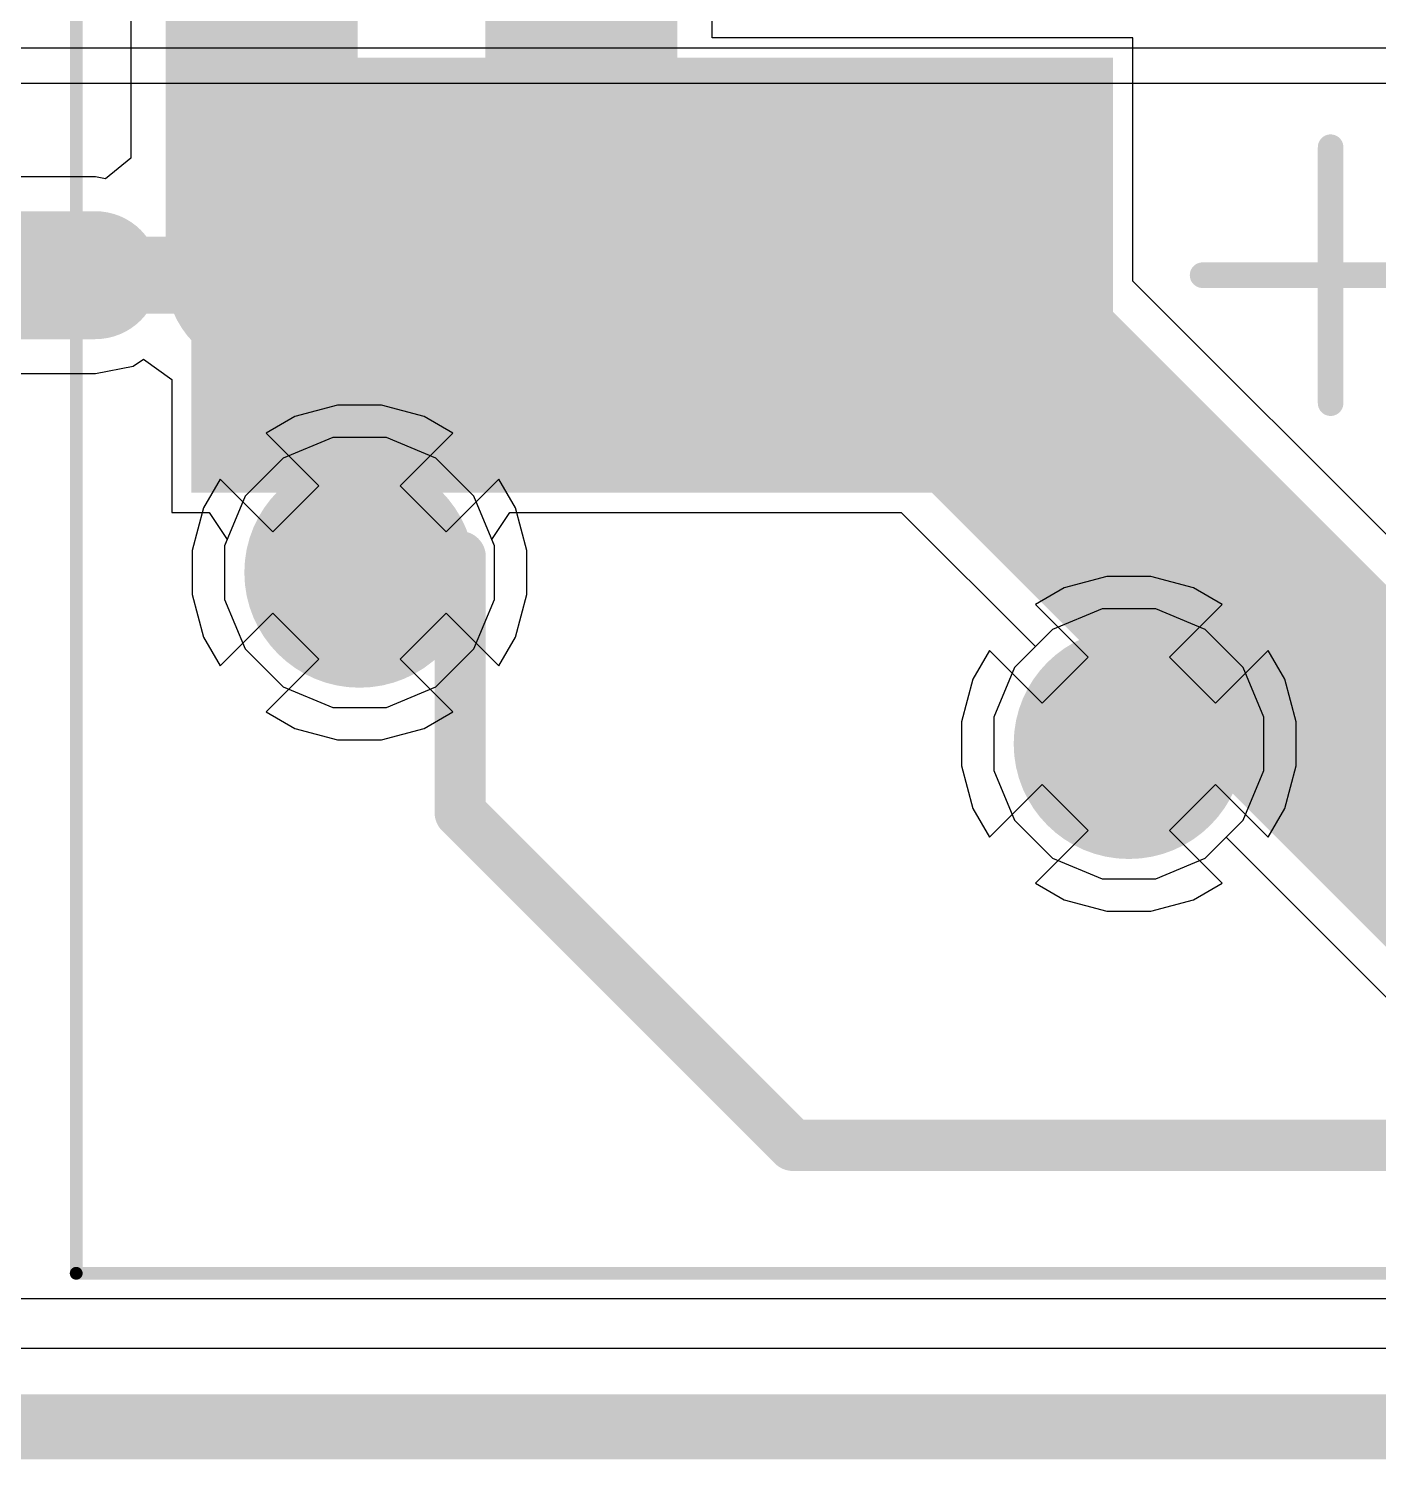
# Model space of a CAD drawing. Header units: inches. Extents: x 3 to 4.98, y 3.05 to 4.16.
# Drawn here: x 3.5793 to 3.7869, y 3.0462 to 3.2663 of the extents above; entities that cross this region are included whole.
import ezdxf

# ---------------------------------------------------------------- set-up
doc = ezdxf.new("R2010")
doc.units = ezdxf.units.IN
doc.header["$MEASUREMENT"] = 0
for name, color, linetype in [('Bottom Layer', 5, 'Continuous'), ('Bottom Solder', 6, 'Continuous'), ('Layer 1', 16, 'Continuous'), ('Layer 2', 76, 'Continuous'), ('Mechanical 1', 6, 'Continuous'), ('Mechanical 15', 56, 'Continuous'), ('Top Layer', 1, 'Continuous'), ('Top Overlay', 2, 'Continuous'), ('Top Paste', 8, 'Continuous'), ('Top Solder', 216, 'Continuous'), ('Via Holes', 16, 'Continuous')]:
    doc.layers.add(name, color=color, linetype=linetype)

# ---------------------------------------------------------------- blocks, each defined once
blk = doc.blocks.new('CAPAE7366X61N_14')
at = {"layer": 'Top Layer'}
blk.add_hatch(color=1, dxfattribs=at).paths.add_polyline_path([(-0.17323, -0.0315), (-0.17323, 0.0315), (-0.03543, 0.0315), (-0.03543, -0.0315)])
at = {"layer": 'Top Paste'}
blk.add_hatch(color=8, dxfattribs=at).paths.add_polyline_path([(-0.17323, -0.0315), (-0.17323, 0.0315), (-0.03543, 0.0315), (-0.03543, -0.0315)])
at = {"layer": 'Top Solder'}
blk.add_hatch(color=216, dxfattribs=at).paths.add_polyline_path([(-0.1752, -0.03346), (-0.1752, 0.03346), (-0.03346, 0.03346), (-0.03346, -0.03346)])
at = {"layer": 'Mechanical 15'}
for points in [[(-0.19291, -0.15354, 0.00197, 0.00197, 0), (-0.19291, 0.15354, 0.00197, 0.00197, 0)], [(0, -0.01969, 0.00394, 0.00394, 0), (0, 0.01969, 0.00394, 0.00394, 0)], [(-0.01969, 0, 0.00394, 0.00394, 0), (0.01969, 0, 0.00394, 0.00394, 0)], [(-0.19291, -0.15354, 0.00197, 0.00197, 0), (0.19291, -0.15354, 0.00197, 0.00197, 0)]]:
    blk.add_lwpolyline(points, format="xyseb", dxfattribs=at)
for points in [[(-0.00098, 0.01969, 0.00197, 0.00197, 1), (0.00098, 0.01969, 0.00197, 0.00197, 1)], [(-0.02067, 0, 0.00197, 0.00197, 1), (-0.0187, 0, 0.00197, 0.00197, 1)], [(-0.00098, -0.01969, 0.00197, 0.00197, 1), (0.00098, -0.01969, 0.00197, 0.00197, 1)], [(-0.19341, -0.15354, 0.000984, 0.000984, 1), (-0.19242, -0.15354, 0.000984, 0.000984, 1)], [(-0.19341, -0.15354, 0.000984, 0.000984, 1), (-0.19242, -0.15354, 0.000984, 0.000984, 1)]]:
    blk.add_lwpolyline(points, format="xyseb", close=True, dxfattribs=at)
at = {"layer": 'Top Overlay'}
for points in [[(-0.13386, -0.08268, 0.00787, 0.00787, 0), (-0.13386, -0.04331, 0.00787, 0.00787, 0)], [(-0.13386, -0.08268, 0.00787, 0.00787, 0), (-0.08268, -0.13386, 0.00787, 0.00787, 0)], [(-0.08268, -0.13386, 0.00787, 0.00787, 0), (0.13386, -0.13386, 0.00787, 0.00787, 0)]]:
    blk.add_lwpolyline(points, format="xyseb", dxfattribs=at)
for points in [[(-0.13583, -0.04331, 0.00394, 0.00394, 1), (-0.13189, -0.04331, 0.00394, 0.00394, 1)], [(-0.13583, -0.08268, 0.00394, 0.00394, 1), (-0.13189, -0.08268, 0.00394, 0.00394, 1)], [(-0.13583, -0.08268, 0.00394, 0.00394, 1), (-0.13189, -0.08268, 0.00394, 0.00394, 1)], [(-0.08465, -0.13386, 0.00394, 0.00394, 1), (-0.08071, -0.13386, 0.00394, 0.00394, 1)], [(-0.08465, -0.13386, 0.00394, 0.00394, 1), (-0.08071, -0.13386, 0.00394, 0.00394, 1)]]:
    blk.add_lwpolyline(points, format="xyseb", close=True, dxfattribs=at)

msp = doc.modelspace()

# ---------------------------------------------------------------- hatches: boundary and pattern name
at = {"layer": 'Bottom Layer'}
h = msp.add_hatch(color=5, dxfattribs=at)
edge = h.paths.add_edge_path()
edge.add_arc((3.63019, 3.18261), 0.01575, 0, 360)
h = msp.add_hatch(color=5, dxfattribs=at)
edge = h.paths.add_edge_path()
edge.add_arc((3.74851, 3.15626), 0.01575, 0, 360)
at = {"layer": 'Bottom Solder'}
h = msp.add_hatch(color=6, dxfattribs=at)
edge = h.paths.add_edge_path()
edge.add_arc((3.63019, 3.18261), 0.01772, 0, 360)
h = msp.add_hatch(color=6, dxfattribs=at)
edge = h.paths.add_edge_path()
edge.add_arc((3.74851, 3.15626), 0.01772, 0, 360)
at = {"layer": 'Layer 1'}
h = msp.add_hatch(color=16, dxfattribs=at)
edge = h.paths.add_edge_path()
edge.add_arc((3.63019, 3.18261), 0.01575, 0, 360)
h = msp.add_hatch(color=16, dxfattribs=at)
edge = h.paths.add_edge_path()
edge.add_arc((3.74851, 3.15626), 0.01575, 0, 360)
at = {"layer": 'Layer 2'}
h = msp.add_hatch(color=76, dxfattribs=at)
edge = h.paths.add_edge_path()
edge.add_arc((3.63019, 3.18261), 0.01575, 0, 360)
h = msp.add_hatch(color=76, dxfattribs=at)
edge = h.paths.add_edge_path()
edge.add_arc((3.74851, 3.15626), 0.01575, 0, 360)
at = {"layer": 'Top Layer'}
h = msp.add_hatch(color=1, dxfattribs=at)
edge = h.paths.add_edge_path()
edge.add_arc((3.63019, 3.18261), 0.01575, 0, 360)
h = msp.add_hatch(color=1, dxfattribs=at)
edge = h.paths.add_edge_path()
edge.add_arc((3.74851, 3.15626), 0.01575, 0, 360)
at = {"layer": 'Top Solder'}
h = msp.add_hatch(color=216, dxfattribs=at)
edge = h.paths.add_edge_path()
edge.add_arc((3.63019, 3.18261), 0.01772, 0, 360)
h = msp.add_hatch(color=216, dxfattribs=at)
edge = h.paths.add_edge_path()
edge.add_arc((3.74851, 3.15626), 0.01772, 0, 360)
at = {"layer": 'Via Holes'}
h = msp.add_hatch(color=7, dxfattribs=at)
edge = h.paths.add_edge_path()
edge.add_arc((3.63019, 3.18261), 0.00787, 0, 360)
h = msp.add_hatch(color=7, dxfattribs=at)
edge = h.paths.add_edge_path()
edge.add_arc((3.74851, 3.15626), 0.00787, 0, 360)

# ---------------------------------------------------------------- linework, layer by layer
at = {"layer": 'Bottom Layer'}
for p, q in [((3.80376, 3.26329), (3.26772, 3.26329)), ((3.26772, 3.25787), (3.93667, 3.25787)), ((3.6268, 3.20836), (3.62025, 3.2066)), ((3.63358, 3.20836), (3.6268, 3.20836)), ((3.64013, 3.2066), (3.63358, 3.20836)), ((3.62025, 3.2066), (3.61583, 3.20404)), ((3.64456, 3.20404), (3.64013, 3.2066)), ((3.61583, 3.20404), (3.62393, 3.19594)), ((3.63646, 3.19594), (3.64456, 3.20404)), ((3.60875, 3.19697), (3.6062, 3.19255)), ((3.61686, 3.18887), (3.60875, 3.19697)), ((3.62393, 3.19594), (3.61686, 3.18887)), ((3.64353, 3.18887), (3.63646, 3.19594)), ((3.65163, 3.19697), (3.64353, 3.18887)), ((3.65419, 3.19255), (3.65163, 3.19697)), ((3.6062, 3.19255), (3.60444, 3.186)), ((3.65594, 3.186), (3.65419, 3.19255)), ((3.60444, 3.186), (3.60444, 3.17922)), ((3.65594, 3.17922), (3.65594, 3.186)), ((3.74512, 3.18201), (3.73857, 3.18025)), ((3.7519, 3.18201), (3.74512, 3.18201)), ((3.75844, 3.18025), (3.7519, 3.18201)), ((3.60444, 3.17922), (3.6062, 3.17267)), ((3.65419, 3.17267), (3.65594, 3.17922)), ((3.73857, 3.18025), (3.73414, 3.17769)), ((3.76287, 3.17769), (3.75844, 3.18025)), ((3.60875, 3.16824), (3.61686, 3.17634)), ((3.61686, 3.17634), (3.62393, 3.16927)), ((3.63646, 3.16927), (3.64353, 3.17634)), ((3.64353, 3.17634), (3.65163, 3.16824)), ((3.73414, 3.17769), (3.74224, 3.16959)), ((3.75477, 3.16959), (3.76287, 3.17769)), ((3.6062, 3.17267), (3.60875, 3.16824)), ((3.65163, 3.16824), (3.65419, 3.17267)), ((3.72707, 3.17062), (3.72451, 3.1662)), ((3.73517, 3.16252), (3.72707, 3.17062)), ((3.74224, 3.16959), (3.73517, 3.16252)), ((3.76184, 3.16252), (3.75477, 3.16959)), ((3.76994, 3.17062), (3.76184, 3.16252)), ((3.7725, 3.1662), (3.76994, 3.17062)), ((3.62393, 3.16927), (3.61583, 3.16117)), ((3.64456, 3.16117), (3.63646, 3.16927)), ((3.72451, 3.1662), (3.72276, 3.15965)), ((3.77425, 3.15965), (3.7725, 3.1662)), ((3.61583, 3.16117), (3.62025, 3.15861)), ((3.64013, 3.15861), (3.64456, 3.16117)), ((3.62025, 3.15861), (3.6268, 3.15686)), ((3.63358, 3.15686), (3.64013, 3.15861)), ((3.72276, 3.15965), (3.72276, 3.15287)), ((3.77425, 3.15287), (3.77425, 3.15965)), ((3.6268, 3.15686), (3.63358, 3.15686)), ((3.72276, 3.15287), (3.72451, 3.14632)), ((3.7725, 3.14632), (3.77425, 3.15287)), ((3.72707, 3.14189), (3.73517, 3.14999)), ((3.73517, 3.14999), (3.74224, 3.14292)), ((3.75477, 3.14292), (3.76184, 3.14999)), ((3.76184, 3.14999), (3.76994, 3.14189)), ((3.72451, 3.14632), (3.72707, 3.14189)), ((3.76994, 3.14189), (3.7725, 3.14632)), ((3.74224, 3.14292), (3.73414, 3.13482)), ((3.76287, 3.13482), (3.75477, 3.14292)), ((3.73414, 3.13482), (3.73857, 3.13226)), ((3.75844, 3.13226), (3.76287, 3.13482)), ((3.73857, 3.13226), (3.74512, 3.13051)), ((3.7519, 3.13051), (3.75844, 3.13226)), ((3.74512, 3.13051), (3.7519, 3.13051)), ((4.95859, 3.07087), (3.26772, 3.07087))]:
    msp.add_line(p, q, dxfattribs=at)
at = {"layer": 'Layer 1'}
for p, q in [((3.62607, 3.20336), (3.61844, 3.2002)), ((3.63432, 3.20336), (3.62607, 3.20336)), ((3.64194, 3.2002), (3.63432, 3.20336)), ((3.61844, 3.2002), (3.6126, 3.19436)), ((3.64778, 3.19436), (3.64194, 3.2002)), ((3.6126, 3.19436), (3.60944, 3.18673)), ((3.65094, 3.18673), (3.64778, 3.19436)), ((3.60944, 3.18673), (3.60944, 3.17848)), ((3.65094, 3.17848), (3.65094, 3.18673)), ((3.60944, 3.17848), (3.6126, 3.17085)), ((3.64778, 3.17085), (3.65094, 3.17848)), ((3.74438, 3.17701), (3.73675, 3.17385)), ((3.75263, 3.17701), (3.74438, 3.17701)), ((3.76026, 3.17385), (3.75263, 3.17701)), ((3.73675, 3.17385), (3.73092, 3.16801)), ((3.76609, 3.16801), (3.76026, 3.17385)), ((3.6126, 3.17085), (3.61844, 3.16502)), ((3.64194, 3.16502), (3.64778, 3.17085)), ((3.73092, 3.16801), (3.72776, 3.16038)), ((3.76925, 3.16038), (3.76609, 3.16801)), ((3.61844, 3.16502), (3.62607, 3.16186)), ((3.63432, 3.16186), (3.64194, 3.16502)), ((3.62607, 3.16186), (3.63432, 3.16186)), ((3.72776, 3.16038), (3.72776, 3.15213)), ((3.76925, 3.15213), (3.76925, 3.16038)), ((3.72776, 3.15213), (3.73092, 3.14451)), ((3.76609, 3.14451), (3.76925, 3.15213)), ((3.73092, 3.14451), (3.73675, 3.13867)), ((3.76026, 3.13867), (3.76609, 3.14451)), ((3.73675, 3.13867), (3.74438, 3.13551)), ((3.75263, 3.13551), (3.76026, 3.13867)), ((3.74438, 3.13551), (3.75263, 3.13551)), ((4.95859, 3.06322), (3.01417, 3.06322))]:
    msp.add_line(p, q, dxfattribs=at)
at = {"layer": 'Layer 2'}
for p, q in [((3.62607, 3.20336), (3.61844, 3.2002)), ((3.63432, 3.20336), (3.62607, 3.20336)), ((3.64194, 3.2002), (3.63432, 3.20336)), ((3.61844, 3.2002), (3.6126, 3.19436)), ((3.64778, 3.19436), (3.64194, 3.2002)), ((3.6126, 3.19436), (3.60944, 3.18673)), ((3.65094, 3.18673), (3.64778, 3.19436)), ((3.60944, 3.18673), (3.60944, 3.17848)), ((3.65094, 3.17848), (3.65094, 3.18673)), ((3.60944, 3.17848), (3.6126, 3.17085)), ((3.64778, 3.17085), (3.65094, 3.17848)), ((3.74438, 3.17701), (3.73675, 3.17385)), ((3.75263, 3.17701), (3.74438, 3.17701)), ((3.76026, 3.17385), (3.75263, 3.17701)), ((3.73675, 3.17385), (3.73092, 3.16801)), ((3.76609, 3.16801), (3.76026, 3.17385)), ((3.6126, 3.17085), (3.61844, 3.16502)), ((3.64194, 3.16502), (3.64778, 3.17085)), ((3.73092, 3.16801), (3.72776, 3.16038)), ((3.76925, 3.16038), (3.76609, 3.16801)), ((3.61844, 3.16502), (3.62607, 3.16186)), ((3.63432, 3.16186), (3.64194, 3.16502)), ((3.62607, 3.16186), (3.63432, 3.16186)), ((3.72776, 3.16038), (3.72776, 3.15213)), ((3.76925, 3.15213), (3.76925, 3.16038)), ((3.72776, 3.15213), (3.73092, 3.14451)), ((3.76609, 3.14451), (3.76925, 3.15213)), ((3.73092, 3.14451), (3.73675, 3.13867)), ((3.76026, 3.13867), (3.76609, 3.14451)), ((3.73675, 3.13867), (3.74438, 3.13551)), ((3.75263, 3.13551), (3.76026, 3.13867)), ((3.74438, 3.13551), (3.75263, 3.13551)), ((4.95859, 3.06322), (3.01417, 3.06322))]:
    msp.add_line(p, q, dxfattribs=at)
at = {"layer": 'Mechanical 1'}
msp.add_lwpolyline([(3.01213, 3.05118, 0.01, 0.01, 0), (4.96063, 3.05118, 0.01, 0.01, 0)], format="xyseb", dxfattribs=at)
at = {"layer": 'Top Layer'}
for p, q in [((3.59501, 3.43897), (3.59501, 3.24634)), ((3.68444, 3.26484), (3.68444, 3.41134)), ((3.74909, 3.26484), (3.68444, 3.26484)), ((3.74909, 3.22744), (3.74909, 3.26484)), ((3.59501, 3.24634), (3.59114, 3.24317)), ((3.58957, 3.24348), (3.38816, 3.24348)), ((3.59114, 3.24317), (3.58957, 3.24348)), ((3.82145, 3.15509), (3.74909, 3.22744)), ((3.58957, 3.21321), (3.59536, 3.21437)), ((3.59536, 3.21437), (3.59696, 3.21544)), ((3.59696, 3.21544), (3.6013, 3.21232)), ((3.53823, 3.21321), (3.58957, 3.21321)), ((3.6013, 3.21232), (3.6013, 3.19185)), ((3.6013, 3.19185), (3.60706, 3.19185)), ((3.60706, 3.19185), (3.60984, 3.18769)), ((3.65054, 3.18769), (3.65332, 3.19185)), ((3.65332, 3.19185), (3.7135, 3.19185)), ((3.7135, 3.19185), (3.73413, 3.17122)), ((3.60984, 3.18769), (3.60944, 3.18673)), ((3.65094, 3.18673), (3.65054, 3.18769)), ((3.60944, 3.18673), (3.60944, 3.17848)), ((3.65094, 3.17848), (3.65094, 3.18673)), ((3.60944, 3.17848), (3.6126, 3.17085)), ((3.64778, 3.17085), (3.65094, 3.17848)), ((3.6126, 3.17085), (3.61844, 3.16502)), ((3.64194, 3.16502), (3.64778, 3.17085)), ((3.73413, 3.17122), (3.73092, 3.16801)), ((3.73092, 3.16801), (3.72776, 3.16038)), ((3.61844, 3.16502), (3.62607, 3.16186)), ((3.63432, 3.16186), (3.64194, 3.16502)), ((3.62607, 3.16186), (3.63432, 3.16186)), ((3.72776, 3.16038), (3.72776, 3.15213)), ((3.72776, 3.15213), (3.73092, 3.14451)), ((3.73092, 3.14451), (3.73675, 3.13867)), ((3.76026, 3.13867), (3.76347, 3.14188)), ((3.76347, 3.14188), (3.79323, 3.11212)), ((3.73675, 3.13867), (3.74438, 3.13551)), ((3.75263, 3.13551), (3.76026, 3.13867)), ((3.74438, 3.13551), (3.75263, 3.13551)), ((4.95859, 3.06322), (3.01417, 3.06322))]:
    msp.add_line(p, q, dxfattribs=at)
for points in [[(3.61516, 3.22835, 0.02953, 0.02953, 0), (3.61516, 3.44488, 0.02953, 0.02953, 0)], [(3.66429, 3.23925, 0.02953, 0.02953, 0), (3.66429, 3.44488, 0.02953, 0.02953, 0)], [(3.66429, 3.23925, 0.01969, 0.01969, 0), (3.6752, 3.22835, 0.01969, 0.01969, 0)], [(3.6752, 3.22835, 0.03937, 0.03937, 0), (3.7126, 3.22835, 0.03937, 0.03937, 0)], [(3.7126, 3.22835, 0.03937, 0.03937, 0), (3.81102, 3.12992, 0.03937, 0.03937, 0)], [(3.38189, 3.22835, 0.01969, 0.01969, 0), (3.58957, 3.22835, 0.01969, 0.01969, 0)], [(3.58957, 3.22835, 0.01181, 0.01181, 0), (3.61516, 3.22835, 0.01181, 0.01181, 0)], [(3.61516, 3.22835, 0.01181, 0.01181, 0), (3.6752, 3.22835, 0.01181, 0.01181, 0)]]:
    msp.add_lwpolyline(points, format="xyseb", dxfattribs=at)
for points in [[(3.65691, 3.23925, 0.01476, 0.01476, 1), (3.67167, 3.23925, 0.01476, 0.01476, 1)], [(3.65937, 3.23925, 0.00984, 0.00984, 1), (3.66921, 3.23925, 0.00984, 0.00984, 1)], [(3.66535, 3.22835, 0.01969, 0.01969, 1), (3.68504, 3.22835, 0.01969, 0.01969, 1)], [(3.70276, 3.22835, 0.01969, 0.01969, 1), (3.72244, 3.22835, 0.01969, 0.01969, 1)], [(3.70276, 3.22835, 0.01969, 0.01969, 1), (3.72244, 3.22835, 0.01969, 0.01969, 1)], [(3.60778, 3.22835, 0.01476, 0.01476, 1), (3.62254, 3.22835, 0.01476, 0.01476, 1)], [(3.58465, 3.22835, 0.00984, 0.00984, 1), (3.59449, 3.22835, 0.00984, 0.00984, 1)], [(3.67028, 3.22835, 0.00984, 0.00984, 1), (3.68012, 3.22835, 0.00984, 0.00984, 1)], [(3.58661, 3.22835, 0.00591, 0.00591, 1), (3.59252, 3.22835, 0.00591, 0.00591, 1)], [(3.6122, 3.22835, 0.00591, 0.00591, 1), (3.61811, 3.22835, 0.00591, 0.00591, 1)], [(3.6122, 3.22835, 0.00591, 0.00591, 1), (3.61811, 3.22835, 0.00591, 0.00591, 1)], [(3.67224, 3.22835, 0.00591, 0.00591, 1), (3.67815, 3.22835, 0.00591, 0.00591, 1)]]:
    msp.add_lwpolyline(points, format="xyseb", close=True, dxfattribs=at)

# ---------------------------------------------------------------- block references
msp.add_blockref('CAPAE7366X61N_14', (3.77953, 3.22835))

doc.saveas('drawing.dxf')
